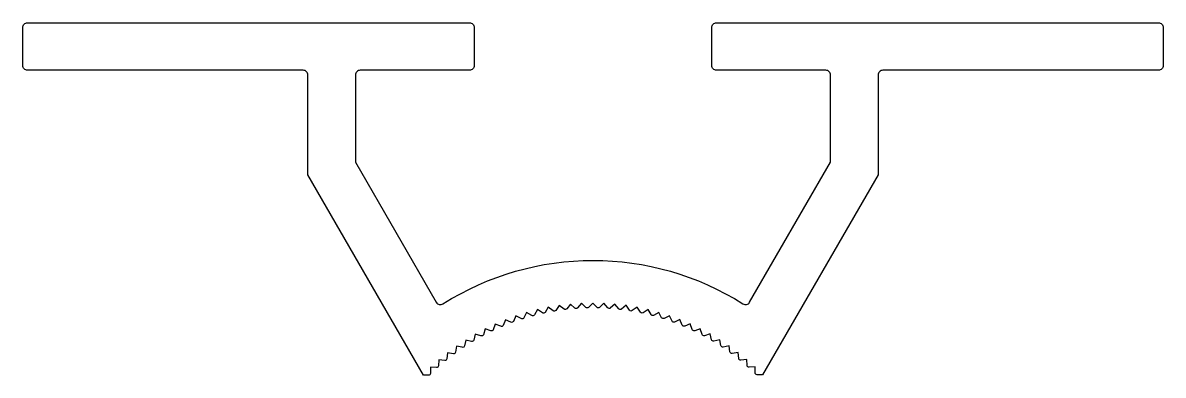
# Model space of a CAD drawing. Extents: x 331 to 451, y 171 to 208.
import ezdxf

# ---------------------------------------------------------------- set-up
doc = ezdxf.new("R2010")
doc.units = 0
doc.layers.add('ANA', color=220, linetype='CONTINUOUS')

msp = doc.modelspace()

# ---------------------------------------------------------------- linework, layer by layer
at = {"layer": 'ANA', "color": 0}
msp.add_lwpolyline([(388.25, 177.62, -0.414214), (387.97, 177.59), (387.47, 177.98), (387.1, 177.46, -0.414214), (386.82, 177.42), (386.31, 177.78), (385.97, 177.25, -0.414214), (385.69, 177.19), (385.16, 177.54), (384.85, 176.99, -0.414214), (384.57, 176.92), (384.03, 177.23), (383.74, 176.67, -0.414214), (383.47, 176.59), (382.91, 176.88), (382.64, 176.3, -0.414214), (382.38, 176.21), (381.81, 176.47), (381.57, 175.88, -0.414214), (381.31, 175.78), (380.72, 176.01), (380.51, 175.42, -0.414214), (380.26, 175.3), (379.66, 175.5), (379.48, 174.9, -0.414214), (379.23, 174.77), (378.63, 174.95), (378.48, 174.33, -0.414214), (378.23, 174.19), (377.62, 174.34), (377.5, 173.72, -0.414214), (377.26, 173.57), (376.65, 173.69), (376.55, 173.06, -0.414214), (376.32, 172.9), (375.7, 172.99), (375.63, 172.36, -0.414214), (375.41, 172.19), (374.79, 172.25), (374.75, 171.62, -0.414214), (374.54, 171.43), (373.91, 171.47), (373.91, 170.83, -0.414214), (373.7, 170.64), (373.18, 170.64), (361.02, 191.72), (361.02, 202.22, 0.414214), (360.52, 202.72), (331.52, 202.72, -0.414214), (331.02, 203.22), (331.02, 207.22, -0.414214), (331.52, 207.72), (378.02, 207.72, -0.414214), (378.52, 207.22), (378.52, 203.22, -0.414214), (378.02, 202.72), (366.52, 202.72, 0.414214), (366.02, 202.22), (366.02, 193.06), (374.53, 178.31, 0.426285), (375.23, 178.14, -0.290066), (406.8, 178.14, 0.426285), (407.5, 178.31), (416.02, 193.06), (416.02, 202.22, 0.414214), (415.52, 202.72), (404.02, 202.72, -0.414214), (403.52, 203.22), (403.52, 207.22, -0.414214), (404.02, 207.72), (450.52, 207.72, -0.414214), (451.02, 207.22), (451.02, 203.22, -0.414214), (450.52, 202.72), (421.52, 202.72, 0.414214), (421.02, 202.22), (421.02, 191.72), (408.87, 170.69), (408.28, 170.68, -0.414214), (408.08, 170.88), (408.08, 171.51), (407.44, 171.47, -0.414214), (407.24, 171.66), (407.2, 172.29), (406.57, 172.22, -0.414214), (406.35, 172.4), (406.28, 173.03), (405.66, 172.93, -0.414214), (405.43, 173.1), (405.34, 173.72), (404.72, 173.6, -0.414214), (404.48, 173.76), (404.36, 174.37), (403.74, 174.22, -0.414214), (403.5, 174.37), (403.35, 174.98), (402.74, 174.79, -0.414214), (402.5, 174.93), (402.31, 175.53), (401.72, 175.32, -0.414214), (401.46, 175.45), (401.25, 176.04), (400.67, 175.8, -0.414214), (400.41, 175.91), (400.17, 176.49), (399.6, 176.23, -0.414214), (399.33, 176.33), (399.07, 176.9), (398.51, 176.61, -0.414214), (398.24, 176.69), (397.95, 177.25), (397.4, 176.93, -0.414214), (397.13, 177.01), (396.81, 177.55), (396.28, 177.21, -0.414214), (396, 177.27), (395.66, 177.79), (395.15, 177.43, -0.414214), (394.87, 177.47), (394.5, 177.99), (394, 177.59, -0.414214), (393.72, 177.63), (393.33, 178.12), (392.86, 177.71, -0.414214), (392.57, 177.73), (392.16, 178.2), (391.7, 177.77, -0.414214), (391.42, 177.78), (390.99, 178.23), (390.55, 177.77, -0.414214), (390.27, 177.77), (389.81, 178.2), (389.4, 177.72, -0.414214), (389.11, 177.7), (388.64, 178.12)], format="xyb", close=True, dxfattribs=at)

doc.saveas('drawing.dxf')
